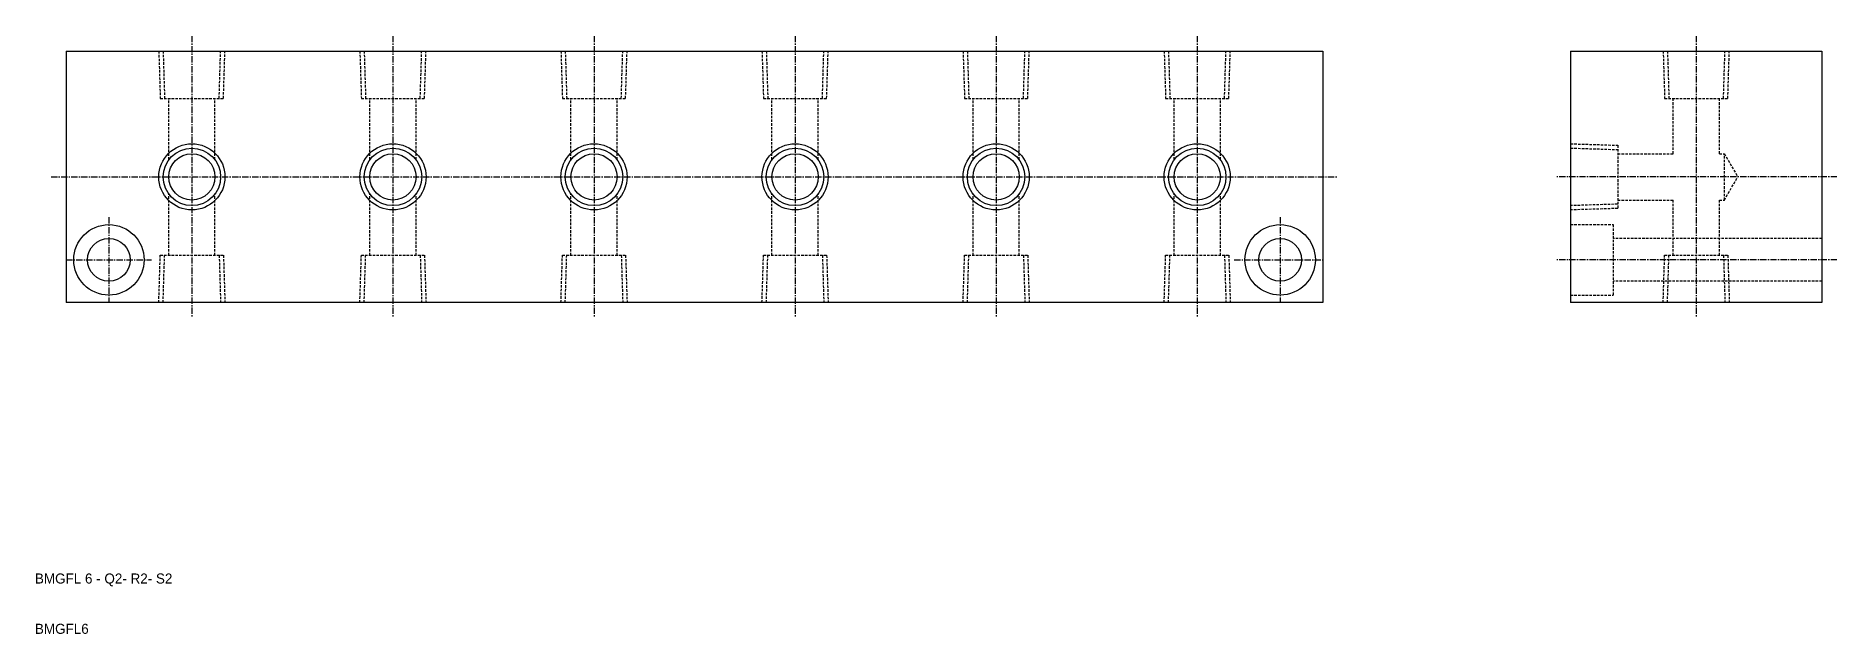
# Model space of a CAD drawing. Extents: x 2173 to 2531, y 292 to 411.
import ezdxf

# ---------------------------------------------------------------- set-up
doc = ezdxf.new("R2010")
doc.units = 0
doc.linetypes.add('CENTER', pattern=[2, 1.25, -0.25, 0.25, -0.25])
doc.linetypes.add('DASHED', pattern=[0.75, 0.5, -0.25])
doc.layers.get('0').update_dxf_attribs({"linetype": 'CONTINUOUS'})
doc.layers.add('CENTER', color=1, linetype='CENTER')

msp = doc.modelspace()

# ---------------------------------------------------------------- linework, layer by layer
at = {"color": 7, "linetype": 'CONTINUOUS'}
for p, q in [((2179.21, 408.36), (2429.21, 408.36)), ((2179.21, 408.36), (2179.21, 358.36)), ((2429.21, 408.36), (2429.21, 358.36)), ((2478.48, 408.36), (2478.48, 358.36)), ((2478.48, 408.36), (2528.48, 408.36)), ((2528.48, 408.36), (2528.48, 358.36)), ((2429.21, 358.36), (2179.21, 358.36)), ((2528.48, 358.36), (2478.48, 358.36))]:
    msp.add_line(p, q, dxfattribs=at)
at = {"color": 3, "linetype": 'DASHED'}
for p, q in [((2197.63, 408.36), (2197.93, 398.96)), ((2198.49, 408.39), (2198.78, 398.96)), ((2209.64, 398.96), (2209.93, 408.39)), ((2210.49, 398.96), (2210.79, 408.36)), ((2237.63, 408.36), (2237.93, 398.96)), ((2238.49, 408.39), (2238.78, 398.96)), ((2249.64, 398.96), (2249.93, 408.39)), ((2250.49, 398.96), (2250.79, 408.36)), ((2277.63, 408.36), (2277.93, 398.96)), ((2278.49, 408.39), (2278.78, 398.96)), ((2289.64, 398.96), (2289.93, 408.39)), ((2290.49, 398.96), (2290.79, 408.36)), ((2317.63, 408.36), (2317.93, 398.96)), ((2318.49, 408.39), (2318.78, 398.96)), ((2329.64, 398.96), (2329.93, 408.39)), ((2330.49, 398.96), (2330.79, 408.36)), ((2357.63, 408.36), (2357.93, 398.96)), ((2358.49, 408.39), (2358.78, 398.96)), ((2369.64, 398.96), (2369.93, 408.39)), ((2370.49, 398.96), (2370.79, 408.36)), ((2397.63, 408.36), (2397.93, 398.96)), ((2398.49, 408.39), (2398.78, 398.96)), ((2409.64, 398.96), (2409.93, 408.39)), ((2410.49, 398.96), (2410.79, 408.36)), ((2496.9, 408.36), (2497.2, 398.96)), ((2497.76, 408.39), (2498.05, 398.96)), ((2508.91, 398.96), (2509.2, 408.39)), ((2509.77, 398.96), (2510.06, 408.36)), ((2197.93, 398.96), (2210.49, 398.96)), ((2199.61, 386.77), (2199.61, 398.96)), ((2208.81, 386.77), (2208.81, 398.96)), ((2237.93, 398.96), (2250.49, 398.96)), ((2239.61, 386.77), (2239.61, 398.96)), ((2248.81, 386.77), (2248.81, 398.96)), ((2277.93, 398.96), (2290.49, 398.96)), ((2279.61, 386.77), (2279.61, 398.96)), ((2288.81, 386.77), (2288.81, 398.96)), ((2317.93, 398.96), (2330.49, 398.96)), ((2319.61, 386.77), (2319.61, 398.96)), ((2328.81, 386.77), (2328.81, 398.96)), ((2357.93, 398.96), (2370.49, 398.96)), ((2359.61, 386.77), (2359.61, 398.96)), ((2368.81, 386.77), (2368.81, 398.96)), ((2397.93, 398.96), (2410.49, 398.96)), ((2399.61, 386.77), (2399.61, 398.96)), ((2408.81, 386.77), (2408.81, 398.96)), ((2497.2, 398.96), (2509.77, 398.96)), ((2498.88, 387.96), (2498.88, 398.96)), ((2508.08, 387.96), (2508.08, 398.96)), ((2478.48, 389.94), (2487.88, 389.65)), ((2478.48, 389.08), (2487.88, 388.79)), ((2487.88, 389.65), (2487.88, 377.08)), ((2487.88, 387.96), (2498.88, 387.96)), ((2508.08, 387.96), (2509.08, 387.96)), ((2509.08, 378.76), (2509.08, 387.96)), ((2509.08, 387.96), (2511.74, 383.36)), ((2509.08, 378.76), (2511.74, 383.36)), ((2199.61, 367.76), (2199.61, 379.96)), ((2208.81, 367.76), (2208.81, 379.96)), ((2239.61, 367.76), (2239.61, 379.96)), ((2248.81, 367.76), (2248.81, 379.96)), ((2279.61, 367.76), (2279.61, 379.96)), ((2288.81, 367.76), (2288.81, 379.96)), ((2319.61, 367.76), (2319.61, 379.96)), ((2328.81, 367.76), (2328.81, 379.96)), ((2359.61, 367.76), (2359.61, 379.96)), ((2368.81, 367.76), (2368.81, 379.96)), ((2399.61, 367.76), (2399.61, 379.96)), ((2408.81, 367.76), (2408.81, 379.96)), ((2487.88, 377.93), (2478.48, 377.64)), ((2487.88, 377.08), (2478.48, 376.78)), ((2487.88, 378.76), (2498.88, 378.76)), ((2498.88, 367.76), (2498.88, 378.76)), ((2508.08, 367.76), (2508.08, 378.76)), ((2508.08, 378.76), (2509.08, 378.76)), ((2478.48, 373.86), (2486.98, 373.86)), ((2486.98, 373.86), (2486.98, 359.86)), ((2528.48, 371.11), (2486.98, 371.11)), ((2197.63, 358.36), (2197.93, 367.76)), ((2197.93, 367.76), (2210.49, 367.76)), ((2198.49, 358.33), (2198.78, 367.76)), ((2209.64, 367.76), (2209.93, 358.33)), ((2210.49, 367.76), (2210.79, 358.36)), ((2237.63, 358.36), (2237.93, 367.76)), ((2237.93, 367.76), (2250.49, 367.76)), ((2238.49, 358.33), (2238.78, 367.76)), ((2249.64, 367.76), (2249.93, 358.33)), ((2250.49, 367.76), (2250.79, 358.36)), ((2277.63, 358.36), (2277.93, 367.76)), ((2277.93, 367.76), (2290.49, 367.76)), ((2278.49, 358.33), (2278.78, 367.76)), ((2289.64, 367.76), (2289.93, 358.33)), ((2290.49, 367.76), (2290.79, 358.36)), ((2317.63, 358.36), (2317.93, 367.76)), ((2317.93, 367.76), (2330.49, 367.76)), ((2318.49, 358.33), (2318.78, 367.76)), ((2329.64, 367.76), (2329.93, 358.33)), ((2330.49, 367.76), (2330.79, 358.36)), ((2357.63, 358.36), (2357.93, 367.76)), ((2357.93, 367.76), (2370.49, 367.76)), ((2358.49, 358.33), (2358.78, 367.76)), ((2369.64, 367.76), (2369.93, 358.33)), ((2370.49, 367.76), (2370.79, 358.36)), ((2397.63, 358.36), (2397.93, 367.76)), ((2397.93, 367.76), (2410.49, 367.76)), ((2398.49, 358.33), (2398.78, 367.76)), ((2409.64, 367.76), (2409.93, 358.33)), ((2410.49, 367.76), (2410.79, 358.36)), ((2496.9, 358.36), (2497.2, 367.76)), ((2497.2, 367.76), (2509.77, 367.76)), ((2497.76, 358.33), (2498.05, 367.76)), ((2508.91, 367.76), (2509.2, 358.33)), ((2509.77, 367.76), (2510.06, 358.36)), ((2528.48, 362.61), (2486.98, 362.61)), ((2478.48, 359.86), (2486.98, 359.86))]:
    msp.add_line(p, q, dxfattribs=at)
at = {"color": 3, "linetype": 'CONTINUOUS'}
for centre in [(2204.21, 383.36), (2244.21, 383.36), (2284.21, 383.36), (2324.21, 383.36), (2364.21, 383.36), (2404.21, 383.36)]:
    msp.add_circle(centre, 6.58, dxfattribs=at)
at = {"color": 7, "linetype": 'CONTINUOUS'}
for centre, radius in [((2204.21, 383.36), 5.72), ((2204.21, 383.36), 4.6), ((2244.21, 383.36), 5.72), ((2244.21, 383.36), 4.6), ((2284.21, 383.36), 5.72), ((2284.21, 383.36), 4.6), ((2324.21, 383.36), 5.72), ((2324.21, 383.36), 4.6), ((2364.21, 383.36), 5.72), ((2364.21, 383.36), 4.6), ((2404.21, 383.36), 5.72), ((2404.21, 383.36), 4.6), ((2187.71, 366.86), 7), ((2420.71, 366.86), 7), ((2187.71, 366.86), 4.25), ((2420.71, 366.86), 4.25)]:
    msp.add_circle(centre, radius, dxfattribs=at)
at = {"layer": 'CENTER', "color": 1, "linetype": 'CENTER'}
for p, q in [((2204.21, 411.36), (2204.21, 355.36)), ((2244.21, 411.36), (2244.21, 355.36)), ((2284.21, 411.36), (2284.21, 355.36)), ((2324.21, 411.36), (2324.21, 355.36)), ((2324.21, 411.36), (2324.21, 355.36)), ((2364.21, 411.36), (2364.21, 355.36)), ((2404.21, 411.36), (2404.21, 355.36)), ((2503.48, 411.36), (2503.48, 355.36)), ((2176.21, 383.36), (2432.21, 383.36)), ((2531.48, 383.36), (2475.48, 383.36)), ((2187.71, 375.36), (2187.71, 358.36)), ((2420.71, 375.36), (2420.71, 358.36)), ((2179.21, 366.86), (2196.21, 366.86)), ((2411.56, 366.86), (2429.21, 366.86)), ((2531.48, 366.86), (2475.48, 366.86))]:
    msp.add_line(p, q, dxfattribs=at)

# ---------------------------------------------------------------- texts
at = {"color": 7, "linetype": 'CONTINUOUS'}
for s, p in [('BMGFL 6 - Q2- R2- S2', (2172.99, 302.5)), ('BMGFL6', (2172.99, 292.5))]:
    msp.add_text(s, height=2, dxfattribs=at).set_placement(p)

doc.saveas('drawing.dxf')
